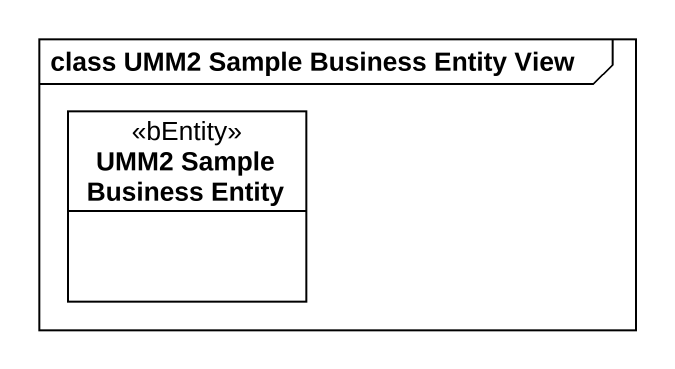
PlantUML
@startuml
mainframe class UMM2 Sample Business Entity View
hide circle
hide empty members
class "UMM2 Sample Business Entity" as UMM2_Sample_Business_Entity <<bEntity>>
@enduml
